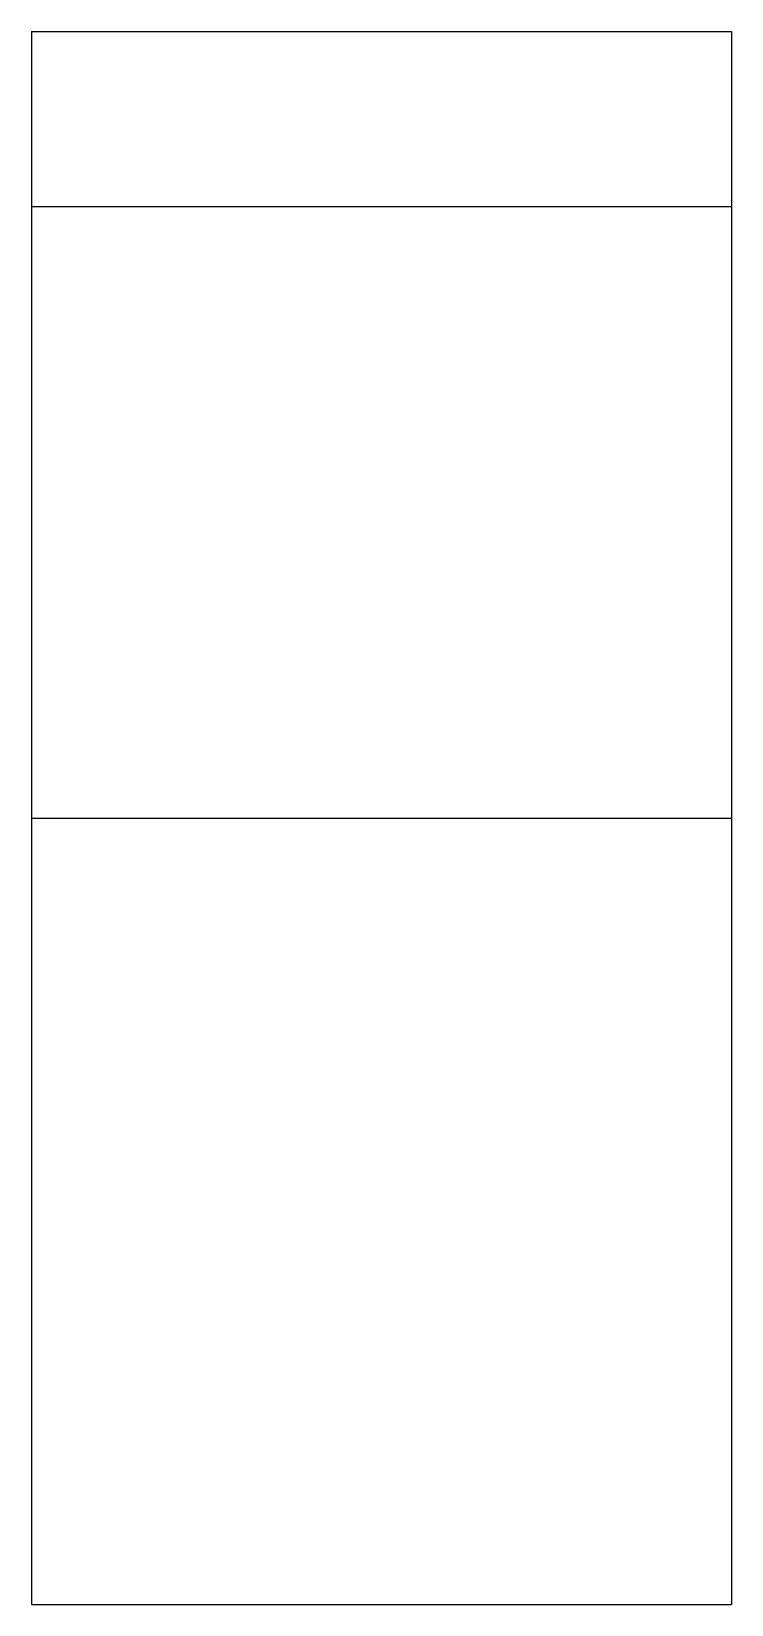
# Model space of a CAD drawing. Extents: x -27 to 90, y -27 to 27.
# Drawn here: x 65.6 to 89.6, y -27 to 27 of the extents above; entities that cross this region are included whole.
import ezdxf

# ---------------------------------------------------------------- set-up
doc = ezdxf.new("R2010")
doc.units = 0
doc.header["$MEASUREMENT"] = 0
doc.layers.get('0').update_dxf_attribs({"linetype": 'CONTINUOUS'})

msp = doc.modelspace()

# ---------------------------------------------------------------- linework, layer by layer
at = {"linetype": 'Continuous'}
for p, q in [((65.646, 26.981), (65.646, -26.981)), ((65.646, 26.981), (89.646, 26.981)), ((65.646, 26.981), (65.646, 20.981)), ((89.646, 26.981), (89.646, -26.981)), ((65.646, 20.981), (89.646, 20.981)), ((65.646, 0), (89.646, 0)), ((65.646, -26.981), (89.646, -26.981))]:
    msp.add_line(p, q, dxfattribs=at)

doc.saveas('drawing.dxf')
